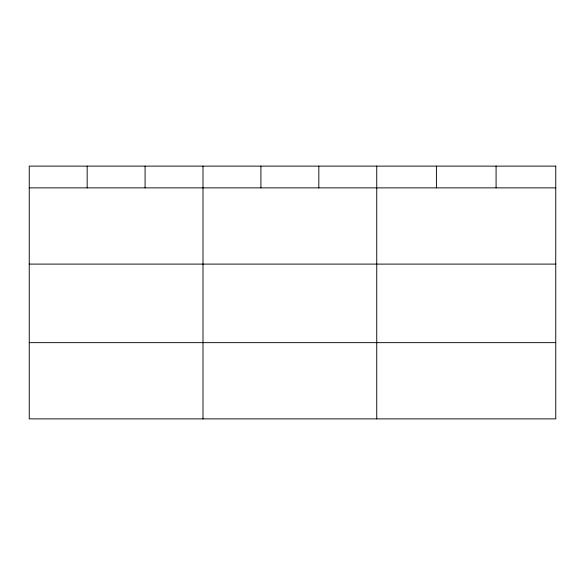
<?xml version="1.0" encoding="UTF-8"?>
<svg xmlns="http://www.w3.org/2000/svg" width="585" height="585" viewBox="0 0 585 585"><rect width="100%" height="100%" fill="white"/><g stroke="black" fill="none" stroke-linecap="round" stroke-linejoin="round"><path stroke-width="0.88" d="M29.25 187.873L555.75 187.873M29.25 264.106L555.75 264.106M29.25 342.649L555.75 342.649M496.08 166.118L496.08 187.873M436.41 166.118L436.41 187.873M376.74 166.118L376.74 418.882M318.825 166.118L318.825 187.873M260.91 166.118L260.91 187.873M202.995 166.118L202.995 418.882M145.08 166.118L145.08 187.873M87.165 166.118L87.165 187.873M555.75 166.118L29.25 166.118L29.25 418.882L555.75 418.882L555.75 166.118"/></g></svg>
